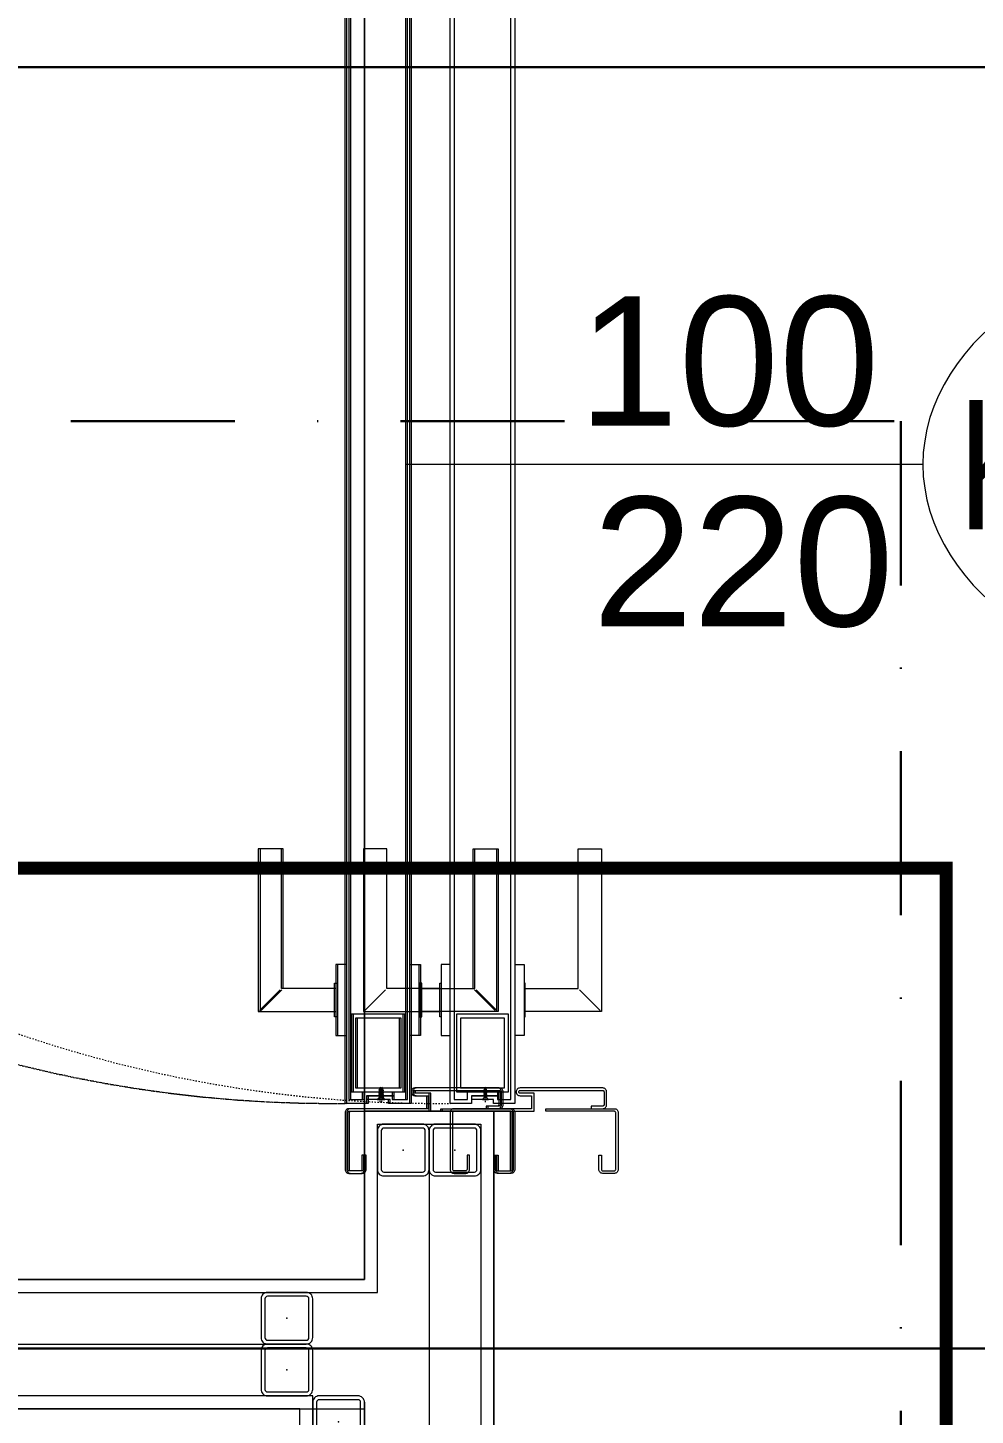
# Model space of a CAD drawing. Extents: x -1133 to 23780, y -1311 to 8245.
# Drawn here: x 10446.5 to 10519.7, y 2229.5 to 2336.8 of the extents above; entities that cross this region are included whole.
import ezdxf
from ezdxf.enums import TextEntityAlignment as Align

# ---------------------------------------------------------------- set-up
doc = ezdxf.new("R2010")
doc.units = 0
doc.header["$MEASUREMENT"] = 0
for name, pattern in [('DASHDOT', [25.4, 12.7, -6.35, 0, -6.35]), ('DOT2', [0.125, 0, -0.125]), ('HIDDEN2', [4.7625, 3.175, -1.5875])]:
    doc.linetypes.add(name, pattern=pattern)
doc.layers.get('0').update_dxf_attribs({"color": 9, "lineweight": 9})
for name, color, linetype, lineweight in [('06B', 9, 'Continuous', 9), ('06D', 9, 'Continuous', 9), ('10', 9, 'Continuous', 9), ('11', 9, 'Continuous', 9), ('20', 9, 'DOT2', 9), ('21', 9, 'Continuous', 9), ('22', 8, 'Continuous', 9), ('35', 9, 'Continuous', 9), ('E-KABLO', 7, 'Continuous', 30)]:
    doc.layers.add(name, color=color, linetype=linetype, lineweight=lineweight)
doc.styles.add('Arial', font='arial.ttf', dxfattribs={"height": 2.5})

# ---------------------------------------------------------------- blocks, each defined once
blk = doc.blocks.new('0_doorno')
blk.add_lwpolyline([(4.5, 0), (12.5, 0)])
blk.add_ellipse((-0.891, 0), major_axis=(-5.391, 0), ratio=0.666667)
at = {"style": 'Arial'}
blk.add_attdef('YUKSEKLIK', text='', height=2, dxfattribs=at).set_placement((5, 12.3), align=Align.TOP_LEFT)
blk.add_attdef('KAPINO', text='', height=2, dxfattribs=at).set_placement((0, 0), align=Align.MIDDLE)
blk.add_attdef('GENISLIK', text='', height=2, dxfattribs=at).set_placement((5, -3.789), align=Align.BOTTOM_LEFT)
blk = doc.blocks.new('gr-p-barel kilitli kapı kolu')
at = {"flags": 128}
for points in [[(-0.9, 0.8), (-0.9, 4.9), (-11.7, 4.9), (-11.7, 6.7), (0.9, 6.7), (0.9, 0.8)], [(-0.8, 5), (0.8, 6.6)]]:
    blk.add_lwpolyline(points, dxfattribs=at)
blk.add_lwpolyline([(-2.75, 0), (-2.75, 0.7), (2.75, 0.7), (2.75, 0)])
blk.add_lwpolyline([(-1.3, 0.7), (1.3, 0.7), (1.3, 0.8), (-1.3, 0.8)], close=True)
blk = doc.blocks.new('prf-scr2')
at = {"linetype": 'DOT2', "ltscale": 10}
blk.add_line((0, 0.19), (0, -1.06), dxfattribs=at)
for p, q in [((0.09, -0.24), (-0.09, -0.2)), ((-0.09, -0.24), (0.09, -0.28)), ((0.09, -0.32), (-0.09, -0.28)), ((-0.09, -0.32), (0.09, -0.36)), ((0.09, -0.4), (-0.09, -0.36)), ((-0.09, -0.4), (0.09, -0.44)), ((0.09, -0.48), (-0.09, -0.44)), ((-0.09, -0.48), (0.09, -0.52)), ((0.09, -0.56), (-0.09, -0.52)), ((-0.09, -0.56), (0.09, -0.6)), ((0.09, -0.64), (-0.09, -0.6)), ((-0.09, -0.64), (0.09, -0.68)), ((0.09, -0.72), (-0.09, -0.68)), ((-0.09, -0.72), (0.09, -0.76)), ((0.06, -0.84), (-0.08, -0.76)), ((-0.07, -0.8), (0.06, -0.84)), ((0.09, -0.17), (0, -0.15)), ((0, -0.18), (0.09, -0.2))]:
    blk.add_line(p, q)
blk.add_lwpolyline([(0.23, 0), (-0.23, 0), (-0.23, -0.01), (-0.12, -0.14), (0.12, -0.14), (0.23, -0.01), (0.23, 0)], close=True)
for points in [[(0.23, -0.01), (-0.23, -0.01)], [(-0.09, -0.14), (-0.09, -0.2), (-0.12, -0.22), (-0.12, -0.23), (-0.09, -0.24), (-0.09, -0.28), (-0.12, -0.3), (-0.12, -0.31), (-0.09, -0.32), (-0.09, -0.36), (-0.12, -0.38), (-0.12, -0.39), (-0.09, -0.4), (-0.09, -0.44), (-0.12, -0.46), (-0.12, -0.46), (-0.09, -0.48), (-0.09, -0.52), (-0.12, -0.54), (-0.12, -0.54), (-0.09, -0.56), (-0.09, -0.6), (-0.12, -0.62), (-0.12, -0.62), (-0.09, -0.64), (-0.09, -0.68), (-0.12, -0.69), (-0.12, -0.7), (-0.09, -0.72), (-0.09, -0.73), (-0.08, -0.76), (-0.1, -0.77), (-0.1, -0.78), (-0.07, -0.8), (-0.01, -0.94), (0, -0.95), (0.01, -0.94), (0.08, -0.76), (0.09, -0.76), (0.12, -0.74), (0.12, -0.73), (0.09, -0.72), (0.09, -0.68), (0.12, -0.66), (0.12, -0.66), (0.09, -0.64), (0.09, -0.6), (0.12, -0.58), (0.12, -0.58), (0.09, -0.56), (0.09, -0.52), (0.12, -0.5), (0.12, -0.5), (0.09, -0.48), (0.09, -0.44), (0.12, -0.43), (0.12, -0.42), (0.09, -0.4), (0.09, -0.36), (0.12, -0.35), (0.12, -0.34), (0.09, -0.32), (0.09, -0.28), (0.12, -0.27), (0.12, -0.26), (0.09, -0.24), (0.09, -0.2), (0.12, -0.19), (0.12, -0.18), (0.09, -0.17), (0.09, -0.14)]]:
    blk.add_lwpolyline(points)
blk = doc.blocks.new('K-SAC-01')
at = {"layer": '10'}
for points in [[(104.6, 11.2, 0.414214), (104.5, 11.3), (100.1, 11.3, 0.414214), (100, 11.2), (100, 5.9), (99.8, 5.9), (99.8, 11.2, -0.414214), (100.1, 11.5), (104.5, 11.5, -0.414214), (104.8, 11.2), (104.8, 10.3, -0.414214), (104.5, 10), (103.4, 10), (103.4, 10.2), (104.5, 10.2, 0.414214), (104.6, 10.3)], [(99.8, 10.3, 0.414214), (99.5, 10.6), (98.5, 10.6, 0.414214), (98.2, 10.3), (98.2, 3.9, 0.414214), (98.5, 3.6, 0.414214), (98.8, 3.9), (98.8, 4.8), (99.8, 4.8), (99.8, -1.2, 0.414214), (100.1, -1.5), (104.5, -1.5, 0.414214), (104.8, -1.2), (104.8, -0.3, 0.414214), (104.5, 0), (103.4, 0), (103.4, -0.2), (104.5, -0.2, -0.414214), (104.6, -0.3), (104.6, -1.2, -0.414214), (104.5, -1.3), (100.1, -1.3, -0.414214), (100, -1.2), (100, 5), (98.6, 5), (98.6, 3.9, -0.414214), (98.5, 3.8, -0.414214), (98.4, 3.9), (98.4, 10.3, -0.414214), (98.5, 10.4), (99.5, 10.4, -0.414214), (99.6, 10.3), (99.6, 9.4), (99.8, 9.4)]]:
    blk.add_lwpolyline(points, format="xyb", close=True, dxfattribs=at)
for points in [[(98.8, 0.15), (98.8, 2.15), (99.1, 2.15), (99.1, 3.19), (1.5, 3.19), (1.5, 2.15), (1.8, 2.15), (1.8, 0.15), (1.5, 0.15), (1.5, 1.85), (1.2, 1.85), (1.2, 3.49), (99.4, 3.49), (99.4, 1.85), (99.1, 1.85), (99.1, 0.15)], [(98.8, 2.15), (98.8, 0.15), (99.4, 0.15), (99.4, -1.5), (1.2, -1.5), (1.2, 0.15), (1.8, 0.15), (1.8, 2.15), (2.1, 2.15), (2.1, -0.15), (1.5, -0.15), (1.5, -1.2), (99.1, -1.2), (99.1, -0.15), (98.5, -0.15), (98.5, 2.15), (98.8, 2.15)]]:
    blk.add_lwpolyline(points, dxfattribs=at)
for points in [[(98.5, 3), (92.5, 3), (92.5, -1), (98.5, -1)], [(98.2, 2.7), (92.8, 2.7), (92.8, -0.7), (98.2, -0.7)]]:
    blk.add_lwpolyline(points, close=True, dxfattribs=at)
at = {"layer": '20'}
blk.add_arc((-0.95, -2.5), 100.35, 270, 1.5131, dxfattribs=at)
at = {"layer": '06B'}
blk.add_blockref('gr-p-barel kilitli kapı kolu', (91.4, 3.51), dxfattribs=at)
at = {"layer": '06B', "xscale": -1, "rotation": 180}
blk.add_blockref('gr-p-barel kilitli kapı kolu', (91.4, -1.51), dxfattribs=at)
at = {"layer": '10', "rotation": 270}
blk.add_blockref('prf-scr2', (99.1, 1.22), dxfattribs=at)
blk = doc.blocks.new('Prf-40x40')
for points in [[(1.5, -2), (-1.5, -2, -0.414214), (-2, -1.5), (-2, 1.5, -0.414214), (-1.5, 2), (1.5, 2, -0.414214), (2, 1.5), (2, -1.5, -0.414214)], [(1.5, -1.7), (-1.5, -1.7, -0.414214), (-1.7, -1.5), (-1.7, 1.5, -0.414214), (-1.5, 1.7), (1.5, 1.7, -0.414214), (1.7, 1.5), (1.7, -1.5, -0.414214)]]:
    blk.add_lwpolyline(points, format="xyb", close=True)
blk.add_point((0, 0))

msp = doc.modelspace()

# ---------------------------------------------------------------- linework, layer by layer
at = {"layer": '06D'}
for points in [[(10477.5, 2248.5), (10477.5, 2041.66)], [(10417, 2235), (10468, 2235)], [(10472.5, 2230.5), (10472.5, 2041.66)]]:
    msp.add_lwpolyline(points, dxfattribs=at)
at = {"layer": '11'}
for points in [[(10247.5, 2035.27, -0.008074), (10467.5, 2046.51), (10467.5, 2230), (10412.5, 2230), (10412.5, 2240), (10472.5, 2240), (10472.5, 2253), (10482.5, 2253), (10482.5, 2230), (10482.5, 2230), (10482.5, 2046.82, -0.008933), (10705.5, 2049.58, -0.008933)], [(10246.5, 2034.2, -0.008166), (10468.5, 2045.54), (10468.5, 2231), (10413.5, 2231), (10413.5, 2239), (10473.5, 2239), (10473.5, 2252), (10481.5, 2252), (10481.5, 2230), (10481.5, 2045.79, -0.008974), (10705.5, 2048.58, -0.008974)]]:
    msp.add_lwpolyline(points, format="xyb", dxfattribs=at)
at = {"layer": '21', "linetype": 'HIDDEN2', "ltscale": 0.1, "const_width": 1}
msp.add_lwpolyline([(9939.87, 2271.8), (10517.49, 2271.8), (10517.49, 1816.58), (9939.87, 1816.58)], close=True, dxfattribs=at)
at = {"layer": '35'}
msp.add_lwpolyline([(7909.5, 2803), (8525.5, 2803), (8525.5, 2363), (10472.5, 2363), (10472.5, 2240), (9967.4, 2240), (10004.84, 1897.89, 0.099521), (7703.07, 1167.17)], format="xyb", dxfattribs=at)
for points in [[(10482.5, 2046.82), (10482.5, 2253), (10472.5, 2253), (10472.5, 2353), (10482.5, 2353), (10482.5, 2363), (10705.5, 2363), (10705.5, 2049.58, 0.008933), (10482.5, 2046.82)], [(10472.5, 2230), (10472.5, 2046.51, 0.009024), (10247.5, 2035.27), (10247.5, 2230), (10322.5, 2230), (10322.5, 2240), (10412.5, 2240), (10412.5, 2230)]]:
    msp.add_lwpolyline(points, format="xyb", close=True, dxfattribs=at)
at = {"layer": 'E-KABLO', "color": 5, "linetype": 'Continuous'}
msp.add_line((10589.18, 2333.72), (9933.46, 2333.72), dxfattribs=at)
at = {"layer": 'E-KABLO', "color": 6, "linetype": 'DASHDOT'}
for p, q in [((10245.78, 2306.35), (10513.99, 2306.35)), ((10513.99, 2306.35), (10513.99, 2138.48))]:
    msp.add_line(p, q, dxfattribs=at)
at = {"layer": 'E-KABLO'}
msp.add_line((10565.13, 2234.65), (10196.87, 2234.65), dxfattribs=at)

# ---------------------------------------------------------------- block references
at = {"rotation": 270}
for p in [(10472.5, 2353), (10472.63, 2353), (10480.63, 2353)]:
    msp.add_blockref('K-SAC-01', p, dxfattribs=at)
at = {"layer": '10', "xscale": -1, "rotation": 90}
for p in [(10475.5, 2250), (10479.5, 2250), (10470.5, 2229)]:
    msp.add_blockref('Prf-40x40', p, dxfattribs=at)
at = {"layer": '10', "xscale": -1}
for p in [(10466.5, 2237), (10466.5, 2233)]:
    msp.add_blockref('Prf-40x40', p, dxfattribs=at)
at = {"layer": '22'}
ref = msp.add_blockref('0_doorno', (10538.19, 2303), dxfattribs=dict(at, xscale=-5, yscale=5, zscale=5))
ref.add_attrib('KAPINO', 'K-DE-01A', dxfattribs={"layer": '0', "height": 10, "style": 'Arial', "width": 0.8}).set_placement((10543.51, 2303), align=Align.MIDDLE)
ref.add_attrib('GENISLIK', '100', dxfattribs={"layer": '0', "height": 10, "style": 'Arial'}).set_placement((10489.03, 2303), align=Align.BOTTOM_LEFT)
ref.add_attrib('YUKSEKLIK', '220', dxfattribs={"layer": '0', "height": 10, "style": 'Arial'}).set_placement((10490.14, 2300.5), align=Align.TOP_LEFT)

doc.saveas('drawing.dxf')
